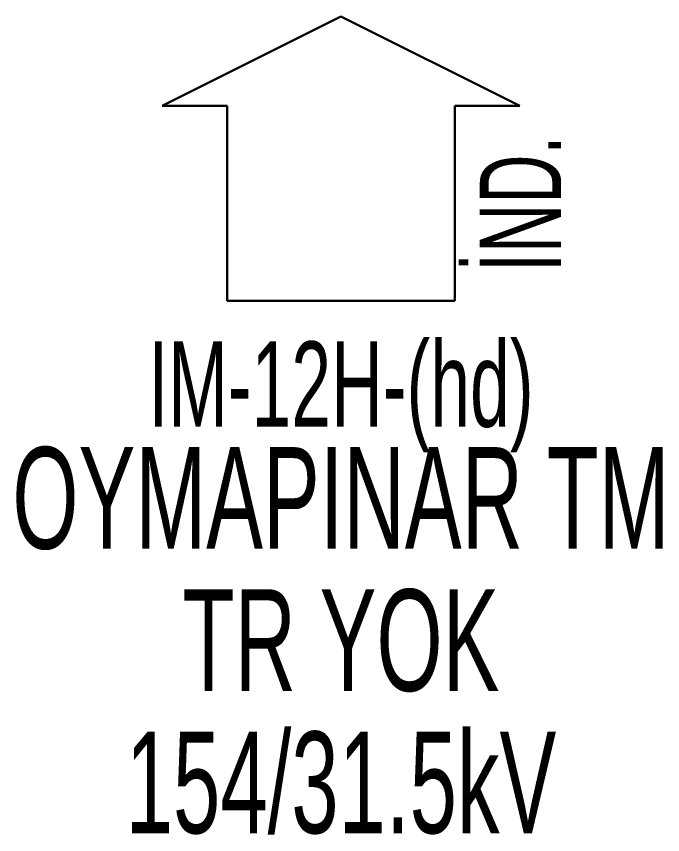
# Model space of a CAD drawing. Header units: millimetres. Extents: x 635683 to 638848, y 4083109 to 4086793.
# Drawn here: x 635753.98 to 635769.89, y 4085339.09 to 4085359.22 of the extents above; entities that cross this region are included whole.
import ezdxf
from ezdxf.enums import TextEntityAlignment as Align

# ---------------------------------------------------------------- set-up
doc = ezdxf.new("R2010")
doc.units = ezdxf.units.MM
doc.layers.add('TRAFO_MEVCUT', color=5, linetype='Continuous', lineweight=30)
doc.styles.get("Standard").update_dxf_attribs({"font": 'Arial'})

# ---------------------------------------------------------------- blocks, each defined once
blk = doc.blocks.new('MEV_INDMERK')
at = {"layer": 'TRAFO_MEVCUT', "linetype": 'Continuous'}
for p, q in [((-4.4, 2.4), (0, 4.6)), ((0, 4.6), (4.4, 2.4)), ((-2.8, 2.4), (-4.4, 2.4)), ((-2.8, -2.4), (-2.8, 2.4)), ((4.4, 2.4), (2.8, 2.4)), ((2.8, -2.4), (2.8, 2.4)), ((-2.8, -2.4), (2.8, -2.4))]:
    blk.add_line(p, q, dxfattribs=at)
at = {"layer": 'TRAFO_MEVCUT', "linetype": 'Continuous', "width": 0.6}
blk.add_text('İND.', height=2, rotation=90, dxfattribs=at).set_placement((5.417363, -0.010583), align=Align.CENTER)

msp = doc.modelspace()

# ---------------------------------------------------------------- block references
at = {"layer": 'TRAFO_MEVCUT'}
msp.add_blockref('MEV_INDMERK', (635761.972657, 4085354.624977), dxfattribs=at)

# ---------------------------------------------------------------- texts
at = {"layer": 'TRAFO_MEVCUT', "width": 0.6}
for s, height, p in [('IM-12H-(hd)', 2.1, (635761.972657, 4085349.124977)), ('OYMAPINAR TM', 2.5, (635761.972657, 4085346.124977)), ('TR YOK', 2.5, (635761.972657, 4085342.624977)), ('154/31.5kV', 2.5, (635761.972657, 4085339.124977))]:
    msp.add_text(s, height=height, dxfattribs=at).set_placement(p, align=Align.CENTER)

doc.saveas('drawing.dxf')
